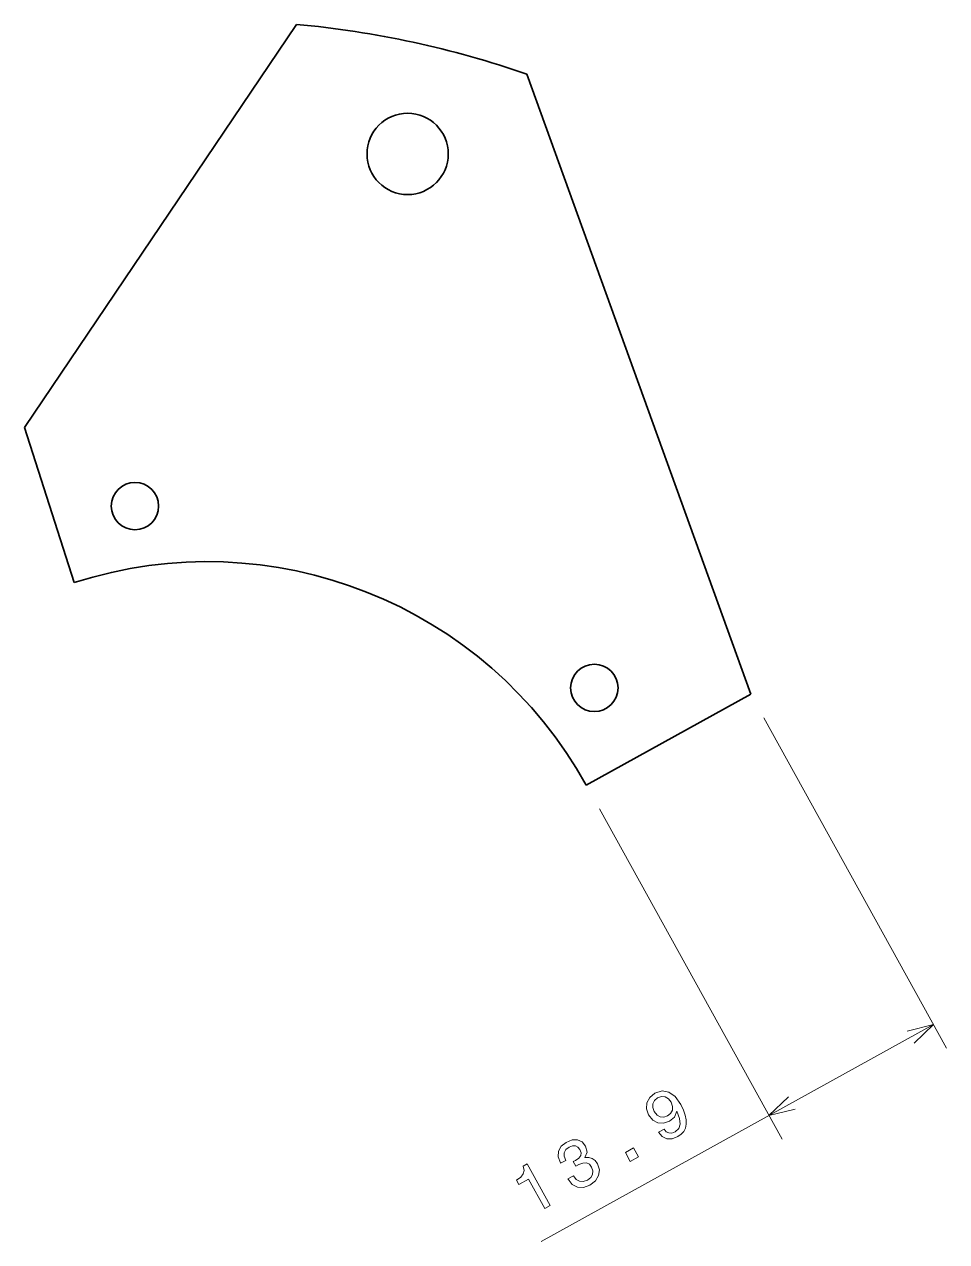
# Model space of a CAD drawing. Extents: x 151.8 to 220, y 93.3 to 183.2.
import ezdxf

# ---------------------------------------------------------------- set-up
doc = ezdxf.new("R2010")
doc.units = 0

msp = doc.modelspace()

# ---------------------------------------------------------------- linework, layer by layer
at = {"color": 7, "lineweight": 35}
for p, q in [((151.834579, 153.43222), (171.940613, 183.223236)), ((205.509109, 133.74086), (188.965576, 179.541595))]:
    msp.add_line(p, q, dxfattribs=at)
at = {"color": 7, "lineweight": 35, "ltscale": 0.300774}
msp.add_line((151.834579, 153.43222), (155.526611, 141.981781), dxfattribs=at)
at = {"color": 7, "lineweight": 35, "ltscale": 0.347423}
msp.add_line((205.509109, 133.74086), (193.348511, 127.014465), dxfattribs=at)
at = {"color": 7, "lineweight": 13}
for p, q in [((206.477142, 131.990753), (219.977509, 107.583557)), ((194.316544, 125.264351), (207.81691, 100.857162)), ((190.009201, 93.29274), (219.00946, 109.333672))]:
    msp.add_line(p, q, dxfattribs=at)
for points in [[(217.569534, 107.945656), (219.00946, 109.333672), (217.068436, 108.851578)], [(208.288803, 103.995293), (206.848877, 102.607277), (208.789902, 103.089371)]]:
    msp.add_lwpolyline(points, dxfattribs=at)
for points in [[(198.698196, 101.375748), (198.95723, 101.063721), (199.295898, 100.89949), (199.688751, 100.897781), (200.120102, 101.055687), (200.363388, 101.230598), (200.553345, 101.439407), (200.67627, 101.686066), (200.736557, 101.973), (200.734695, 102.288956), (200.665802, 102.642746), (200.532761, 103.0187), (200.335144, 103.428085), (199.915924, 104.008835), (199.448273, 104.343781), (198.952698, 104.426987), (198.426788, 104.262886), (198.038239, 103.944229), (197.828842, 103.551765), (197.797653, 103.108032), (197.954056, 102.658554), (198.259003, 102.273949), (198.644623, 102.066521), (199.065826, 102.034393), (199.495209, 102.185448), (199.863647, 102.498749), (200.0354, 102.928024), (200.235748, 102.399109), (200.287369, 101.972366), (200.185852, 101.64534), (199.926788, 101.415588), (199.680222, 101.31955), (199.458832, 101.323883), (199.263062, 101.417313), (199.104202, 101.600319)], [(198.379684, 102.899742), (198.272476, 103.197769), (198.276428, 103.482361), (198.394928, 103.72657), (198.619629, 103.914253), (198.90686, 104.009727), (199.181122, 103.982773), (199.42186, 103.839287), (199.621735, 103.592529), (199.72699, 103.287651), (199.71814, 103.011887), (199.585938, 102.771622), (199.341141, 102.578583), (199.074005, 102.488457), (198.813461, 102.511475), (198.577606, 102.646133)], [(191.994492, 97.932831), (192.011581, 97.901939), (192.316528, 97.517334), (192.699692, 97.314323), (193.13855, 97.291954), (193.612534, 97.456154), (194.029999, 97.785042), (194.266815, 98.169617), (194.316605, 98.600586), (194.176346, 99.04171), (193.997025, 99.282555), (193.782761, 99.440681), (193.533569, 99.516083), (193.255829, 99.518074), (193.410873, 99.915047), (193.302444, 100.350716), (193.045853, 100.658325), (192.712067, 100.813736), (192.312836, 100.806145), (191.857437, 100.629181), (191.499313, 100.338875), (191.302216, 99.976273), (191.27449, 99.557503), (191.435318, 99.110474), (191.452408, 99.079582), (191.845169, 99.296829), (191.724243, 99.598801), (191.7267, 99.865265), (191.843704, 100.091354), (192.079666, 100.27951), (192.328674, 100.37114), (192.547638, 100.371223), (192.732132, 100.277321), (192.88414, 100.096283), (192.964035, 99.85807), (192.938675, 99.653854), (192.802139, 99.463074), (192.565231, 99.297455), (192.390686, 99.206665), (192.583527, 98.858032), (192.794891, 98.986465), (193.094879, 99.100533), (193.360886, 99.109344), (193.579651, 99.005585), (193.748276, 98.804924), (193.841309, 98.522118), (193.818298, 98.261566), (193.681198, 98.030121), (193.43396, 97.841499), (193.131531, 97.73185), (192.855301, 97.751953), (192.610153, 97.89299), (192.400497, 98.15741)], [(196.60347, 99.225792), (197.212479, 99.562653), (196.848755, 100.220207), (196.239746, 99.883347)], [(190.29007, 95.733665), (190.691666, 95.955795), (188.985382, 99.040558), (188.685287, 98.874573), (188.754761, 98.561432), (188.695969, 98.292618), (188.511841, 98.052444), (188.195969, 97.831619), (188.369278, 97.518295), (189.084198, 97.913742)]]:
    msp.add_lwpolyline(points, close=True, dxfattribs=at)
at = {"color": 7, "lineweight": 35}
for centre, radius in [((180.153351, 173.649246), 3), ((160.00853, 147.633347), 1.75), ((193.947647, 134.202576), 1.75)]:
    msp.add_circle(centre, radius, dxfattribs=at)
for radius, start, end in [(72, 70.850146, 84.74536), (32, 28.948319, 107.871172)]:
    msp.add_arc((165.346695, 111.52581), radius, start, end, dxfattribs=at)

doc.saveas('drawing.dxf')
